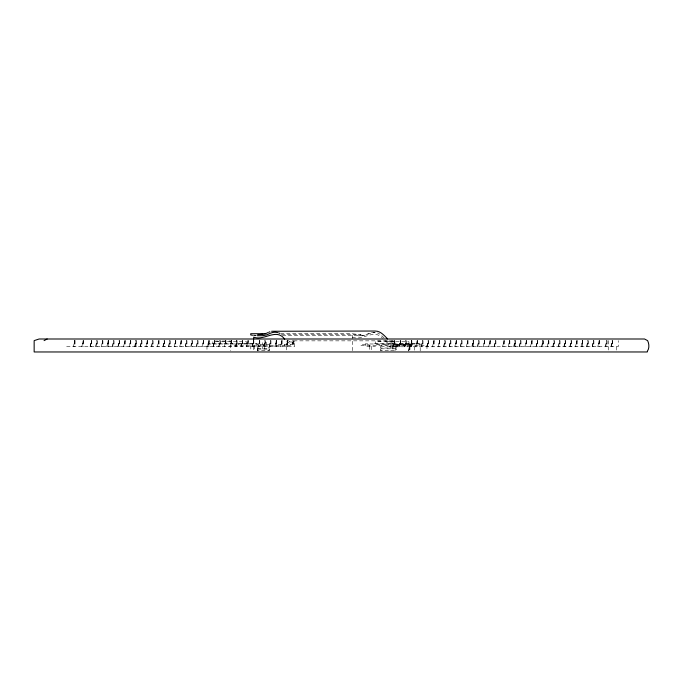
<?xml version="1.0" encoding="UTF-8"?>
<svg xmlns="http://www.w3.org/2000/svg" width="683" height="683" viewBox="0 0 683 683"><rect width="100%" height="100%" fill="white"/><g stroke="black" fill="none" stroke-linecap="round" stroke-linejoin="round"><path stroke-width="0.51" stroke-dasharray="3.42 2.56" d="M73.337 346.674L74.899 340.655L73.696 346.674M81.764 346.674L83.326 340.655L82.122 346.674M90.036 346.674L91.249 340.595M90.395 346.674L91.309 340.638L91.351 346.674M95.611 346.674L96.824 340.595M95.979 346.674L96.884 340.638L96.952 346.674M101.195 346.674L102.757 340.655L101.554 346.674M106.77 346.674L108.332 340.655L107.129 346.674M112.345 346.674L113.557 340.595M112.712 346.674L113.617 340.638L113.66 346.674M117.928 346.674L119.141 340.595M118.287 346.674L119.201 340.638L119.26 346.674M123.503 346.674L125.066 340.655L123.871 346.674M129.078 346.674L130.649 340.655L129.446 346.674M134.662 346.674L135.874 340.595M135.021 346.674L135.934 340.638L135.977 346.674L135.994 340.621M140.237 346.674L141.449 340.595M140.604 346.674L141.509 340.638M145.821 346.674L147.383 340.655L146.179 346.674M151.395 346.674L152.608 340.595M151.754 346.674L152.668 340.638L152.71 346.674M157.346 346.674L158.908 340.655L157.713 346.674M162.93 346.674L164.142 340.595M163.288 346.674L164.202 340.638L164.262 346.674M168.505 346.674L169.717 340.595M168.863 346.674L169.777 340.638L169.845 346.674M174.08 346.674L175.651 340.655L174.447 346.674M179.663 346.674L181.226 340.655L180.022 346.674M185.238 346.674L186.45 340.595M185.605 346.674L186.51 340.638L186.579 346.674M190.77 346.674L191.983 340.595M191.138 346.674L192.043 340.638L192.111 346.674M196.354 346.674L197.566 340.595M196.713 346.674L197.626 340.638L197.669 346.674M201.929 346.674L203.491 340.655L202.296 346.674M207.512 346.674L209.075 340.655L207.871 346.674M213.087 346.674L214.3 340.595M213.446 346.674L214.36 340.638L214.402 346.674M218.662 346.674L219.875 340.595M219.03 346.674L219.935 340.638L220.003 346.674M224.246 346.674L225.808 340.655L224.605 346.674M229.821 346.674L231.383 340.655L230.18 346.674M235.396 346.674L236.608 340.595M235.763 346.674L236.668 340.638L236.711 346.674L236.736 340.621M240.979 346.674L242.192 340.595M241.338 346.674L242.252 340.638L242.311 346.674M246.554 346.674L248.117 340.655L246.922 346.674M252.138 346.674L253.342 340.595M252.497 346.674L253.402 340.638L253.47 346.674M258.089 346.674L259.651 340.655L258.447 346.674M263.664 346.674L264.876 340.595M264.031 346.674L264.936 340.638L265.004 346.674M269.247 346.674L270.459 340.595M269.606 346.674L270.519 340.638L270.553 346.674M274.822 346.674L276.384 340.655L275.181 346.674M280.397 346.674L281.959 340.655L280.764 346.674M285.981 346.674L287.193 340.595M398.983 346.674L400.195 340.595M399.35 346.674L400.255 340.638L400.323 346.674M404.567 346.674L405.779 340.595M404.925 346.674L405.839 340.638L405.898 346.674M408.46 350.96L409.467 345.888L409.971 345.914L409.971 350.96M408.818 350.968L409.732 345.675L409.569 350.96M410.142 346.674L411.704 340.655L410.5 346.674M415.716 346.674L417.279 340.655L416.084 346.674M421.3 346.674L422.512 340.595M421.659 346.674L422.572 340.638L422.632 346.674M426.875 346.674L428.087 340.595M427.242 346.674L428.147 340.638L428.215 346.674M432.45 346.674L434.021 340.655L432.817 346.674M438.034 346.674L439.596 340.655L438.392 346.674M443.609 346.674L444.821 340.595M443.976 346.674L444.881 340.638L444.949 346.674M449.192 346.674L450.404 340.595M449.551 346.674L450.464 340.638L450.524 346.674M454.767 346.674L456.329 340.655L455.126 346.674M460.342 346.674L461.554 340.595M460.709 346.674L461.614 340.638L461.657 346.674M466.301 346.674L467.864 340.655L466.66 346.674M471.876 346.674L473.088 340.595M472.235 346.674L473.148 340.638L473.191 346.674L473.217 340.621M477.451 346.674L478.663 340.595M477.818 346.674L478.723 340.638L478.766 346.674M483.035 346.674L484.597 340.655L483.393 346.674M488.61 346.674L490.172 340.655L488.977 346.674M494.193 346.674L495.406 340.595M494.552 346.674L495.457 340.638L495.499 346.674M502.56 346.674L504.122 340.655L502.919 346.674M508.135 346.674L509.697 340.655L508.494 346.674M513.71 346.674L514.922 340.595M514.077 346.674L514.982 340.638L515.025 346.674L515.05 340.621M519.293 346.674L520.506 340.595M519.652 346.674L520.566 340.638L520.625 346.674M524.868 346.674L526.431 340.655L525.227 346.674M530.443 346.674L532.014 340.655L530.811 346.674M536.027 346.674L537.239 340.595M536.386 346.674L537.299 340.638L537.342 346.674M541.602 346.674L542.814 340.595M541.969 346.674L542.874 340.638L542.917 346.674M547.185 346.674L548.748 340.655L547.544 346.674M552.76 346.674L553.973 340.595M553.119 346.674L554.033 340.638L554.101 346.674M558.335 346.674L559.548 340.595M558.703 346.674L559.608 340.638L559.65 346.674M563.919 346.674L565.131 340.595M564.278 346.674L565.191 340.638L565.251 346.674M569.87 346.674L571.082 340.595M570.228 346.674L571.142 340.638L571.184 346.674M575.445 346.674L577.007 340.655L575.812 346.674M581.028 346.674L582.59 340.655L581.387 346.674M586.603 346.674L587.815 340.595M586.97 346.674L587.875 340.638L587.943 346.674M592.187 346.674L593.39 340.595M592.545 346.674L593.45 340.638M597.762 346.674L599.324 340.655L598.12 346.674M605.377 346.674L606.589 340.595M605.736 346.674L606.649 340.638L606.692 346.674M610.952 346.674L612.164 340.595M611.319 346.674L612.224 340.638L612.267 346.674M66.644 346.674L294.578 346.674L294.578 341.85L292.981 342.072L292.179 343.925L291.376 343.822L289.029 342.977L286.16 340.706M294.578 343.711L293.784 343.873L292.981 342.072A18.441 11.637 -90 0 1 288.277 340.663M391.666 342.072L394.646 341.85L391.666 342.072A18.441 11.637 -90 0 1 386.962 340.663M257.628 349.073L257.252 350.669L269.572 350.669L269.572 349.175L257.628 349.073L257.995 350.669M269.196 349.073L268.82 350.669M282.344 335.293L358.951 335.729A45.146 28.481 -90 0 0 365.021 334.918L365.764 334.679A45.146 28.481 90 0 0 367.975 333.748A37.864 23.879 90 0 1 371.936 332.39A26.074 16.443 90 0 1 376.572 332.681M359.138 335.763L360.325 335.729M373.797 332.254L375.172 332.254C369.213 332.732 364.056 337.086 357.764 335.763M280.559 333.705L351.976 333.705L359.138 334.542M281.328 334.542L361.094 334.516L360.325 334.499M225.527 341.039L221.651 341.039L221.651 341.739M294.578 341.85L293.391 341.85L293.391 340.621L291.786 340.851L393.049 340.851L391.444 340.723M292.981 342.072L290.181 341.952L287.082 340.663M268.795 344.369L260.283 344.369L260.283 345.624M293.664 344.522L277.409 344.522L277.409 345.624M362.306 344.761L369.255 344.761L369.255 345.624M376.47 344.761L385.69 344.761L385.69 345.624M410.611 345.103L392.853 344.761M395.064 345.12L412.942 344.761L386.143 344.761L386.143 345.624M360.931 345.624L426.969 345.624L426.969 350.908M250.798 346.17L259.574 346.17M366.865 346.315L375.488 346.315M380.926 346.452L395.952 346.452M389.284 346.793L618.243 346.674L618.243 340.621M380.926 348.817L395.961 348.817M380.448 350.131L381.413 350.131M394.808 340.672C391.786 359.617 395.474 327.857 394.808 346.793M352.377 337.163C362.784 341.329 373.908 328.113 382.6 338.341M384.205 338.085L382.6 336.48A26.074 16.443 90 0 0 377.486 332.98M384.845 340.706L387.713 342.977L390.061 343.822L393.271 343.711L393.271 341.85M397.13 346.793L397.327 345.641M616.681 346.674L616.681 350.908M612.668 340.621L612.668 346.674M608.391 340.621L608.391 350.934M607.093 340.621L607.093 346.674M599.478 340.621L599.478 346.674M599.076 340.621L599.093 346.674M593.894 340.621L593.894 346.674M593.518 340.621L593.493 346.674M588.319 340.621L588.319 346.674M582.736 340.621L582.736 346.674M577.161 340.621L577.161 346.674M576.785 340.621L576.759 346.674M571.586 340.621L571.586 346.674M565.626 340.621L565.626 346.674M560.051 340.621L560.051 346.674M554.476 340.621L554.476 346.674M548.893 340.621L548.893 346.674M548.517 340.621L548.492 346.674M543.318 340.621L543.318 346.674M542.942 340.621L542.942 346.674M537.734 340.621L537.734 346.674M532.159 340.621L532.159 346.674M531.758 340.621L531.784 346.674M526.584 340.621L526.584 346.674M526.209 340.621L526.183 346.674M521.001 340.621L521.001 346.674M515.426 340.621L515.426 346.674M509.851 340.621L509.851 346.674M509.475 340.621L509.45 346.674M504.267 340.621L504.267 346.674M503.866 340.621L503.892 346.674M495.901 340.621L495.901 346.674M490.326 340.621L490.326 346.674M489.924 340.621L489.95 346.674M484.742 340.621L484.742 346.674M484.367 340.621L484.349 346.674M479.167 340.621L479.167 346.674M473.592 340.621L473.592 346.674M468.009 340.621L468.009 346.674M467.633 340.621L467.616 346.674M462.058 340.621L462.058 346.674M456.483 340.621L456.483 346.674M456.107 340.621L456.082 346.674M450.9 340.621L450.9 346.674M445.325 340.621L445.325 346.674M439.741 340.621L439.741 346.674M439.348 340.621L439.365 346.674M434.166 340.621L434.166 346.674M433.765 340.621L433.79 346.674M428.591 340.621L428.591 346.674M423.008 340.621L423.008 346.674M420.207 350.968L420.207 343.976L369.383 343.976L369.383 350.968M419.302 345.624L419.302 343.643L400.819 343.643L400.819 345.624M417.433 340.621L417.433 346.674M417.057 340.621L417.031 346.674M414.564 346.793L414.564 350.934M411.858 340.621L411.858 346.674M410.876 345.12L410.876 346.793M408.955 343.976L408.955 341.739L375.266 341.739L375.266 343.498M407.879 345.641L407.879 346.793M406.274 340.621L406.274 346.674M400.699 340.621L400.699 346.674M396.063 344.761L396.063 346.793M395.474 347.997L395.474 346.674A1.443 0.914 -90 0 1 396.439 346.674L396.439 347.997L380.448 347.997L380.448 346.674A1.443 0.914 -90 0 1 381.413 346.674L381.413 347.997M395.474 350.405L395.474 348.919A2.937 1.853 -90 0 1 396.439 348.919L396.439 350.405L380.448 350.405L380.448 348.919A2.937 1.853 -90 0 1 381.413 348.919L381.413 350.405M395.218 343.976L395.218 343.498L373.917 343.498L373.917 343.976M394.526 343.498L394.526 343.976M394.048 341.739L394.048 341.039L390.095 341.039L390.095 341.739M392.768 345.624L392.768 350.908M390.138 344.761L390.138 350.942M387.935 341.739L387.935 341.039L384.059 341.039L384.059 341.739M381.345 344.761L381.345 345.624M380.474 341.739L380.474 341.039L376.367 341.039L376.367 341.739M371.228 346.315L371.228 351.028M367.702 344.761L367.702 343.873L364.824 343.873L364.824 344.761M365.448 344.761L365.448 345.624M352.377 335.293L352.377 351.967M290.215 344.522L290.215 345.624L230.359 345.624L230.359 350.908M287.688 340.621L287.688 346.674M287.295 346.674L287.312 340.621L286.348 350.908M284.589 344.522L284.589 345.624M282.113 340.621L282.113 346.674M281.738 340.621L281.712 346.674M276.538 340.621L276.538 346.674M270.955 340.621L270.955 346.674M268.82 348.262L268.82 346.938L269.384 346.776L269.563 348.262L257.252 348.262L257.431 346.776L257.995 346.938L257.995 348.262M266.592 344.369L266.592 342.653L262.349 342.653L262.349 344.369M265.38 340.621L265.38 346.674M264.628 344.369L264.628 345.624M264.56 345.624L264.56 350.908M263.937 344.369L263.937 345.624M263.203 344.369L263.203 345.624M262.75 345.624L262.75 350.908M259.805 340.621L259.805 346.674M259.403 340.621L259.429 346.674M257.798 350.968L257.798 343.976L206.975 343.976L206.975 350.968M256.893 345.624L256.893 343.643L238.41 343.643L238.41 345.624M256.091 345.624L256.091 346.17M254.289 345.624L254.289 351.002M253.845 340.621L253.845 346.674M253.692 340.339L253.692 351.967M250.798 345.624L250.798 351.002M248.27 340.621L248.27 346.674M247.895 340.621L247.869 346.674M246.546 343.976L246.546 341.739L212.857 341.739L212.857 343.498M242.687 340.621L242.687 346.674M237.112 340.621L237.112 346.674M232.809 343.976L232.809 343.498L211.508 343.498L211.508 343.976M232.118 343.498L232.118 343.976M231.639 341.739L231.639 341.039L227.687 341.039L227.687 341.739M231.537 340.621L231.537 346.674M231.161 340.621L231.136 346.674M225.953 340.621L225.953 346.674M225.578 340.621L225.561 346.674M220.378 340.621L220.378 346.674M218.065 341.739L218.065 341.039L213.958 341.039L213.958 341.739M214.803 340.621L214.803 346.674M209.22 340.621L209.22 346.674M203.645 340.621L203.645 346.674M203.269 340.621L203.244 346.674M198.061 340.621L198.061 346.674M192.486 340.621L192.486 346.674M186.954 340.621L186.954 346.674M181.371 340.621L181.371 346.674M180.978 340.621L180.995 346.674M175.796 340.621L175.796 346.674M175.42 340.621L175.394 346.674M170.221 340.621L170.221 346.674M164.637 340.621L164.637 346.674M159.062 340.621L159.062 346.674M158.687 340.621L158.661 346.674M153.112 340.621L153.112 346.674M147.528 340.621L147.528 346.674M147.127 340.621L147.152 346.674M141.953 340.621L141.953 346.674M141.577 340.621L141.552 346.674M136.369 340.621L136.369 346.674M130.794 340.621L130.794 346.674M130.393 340.621L130.419 346.674M125.22 340.621L125.22 346.674M124.818 340.621L124.844 346.674M119.636 340.621L119.636 346.674M114.061 340.621L114.061 346.674M108.486 340.621L108.486 346.674M102.902 340.621L102.902 346.674M102.527 340.621L102.501 346.674M97.328 340.621L97.328 346.674M91.753 340.621L91.753 346.674M83.48 340.621L83.48 346.674M83.078 340.621L83.104 346.674M75.053 340.621L75.053 346.674M74.669 340.621L74.669 346.674M74.652 340.621L74.652 346.674M292.981 342.431L292.324 343.925L293.63 343.882L292.981 342.431M582.36 346.674L582.36 340.621L582.343 346.674M411.482 346.674L411.482 340.621L411.456 346.674M276.163 346.674L276.163 340.621L276.137 346.674M208.844 346.674L208.844 340.621L208.819 346.674M108.11 346.674L108.11 340.621L108.085 346.674"/><path stroke-width="1.02" d="M647.322 351.284C649.524 348.21 649.166 343.959 647.646 340.663L644.564 338.999L39.11 338.999L34.15 340.621L34.15 351.967L647.322 351.967M44.071 340.621L47.161 338.999M267.36 332.86L268.095 332.527M268.957 332.134L269.836 331.793M266.626 333.176L264.389 333.91M271.603 331.264L375.172 331.033C380.576 330.982 384.128 335.464 387.611 338.913M262.878 334.235L259.83 334.516M259.07 334.499L257.875 334.542L263.032 334.516M265.636 333.705L250.712 333.705L250.712 334.935L252.497 335.293M257.278 335.712L260.257 335.729A45.146 28.481 90 0 0 266.327 334.918L267.079 334.679A45.146 28.481 90 0 0 269.29 333.748A37.864 23.879 -90 0 1 273.243 332.39A26.074 16.443 -90 0 1 277.887 332.681M255.912 335.592L253.692 335.293M284.7 339.178C276.239 327.635 264.338 341.201 253.692 337.163L253.692 339.28M278.801 332.98A26.074 16.443 -90 0 1 279.697 333.372"/></g></svg>
